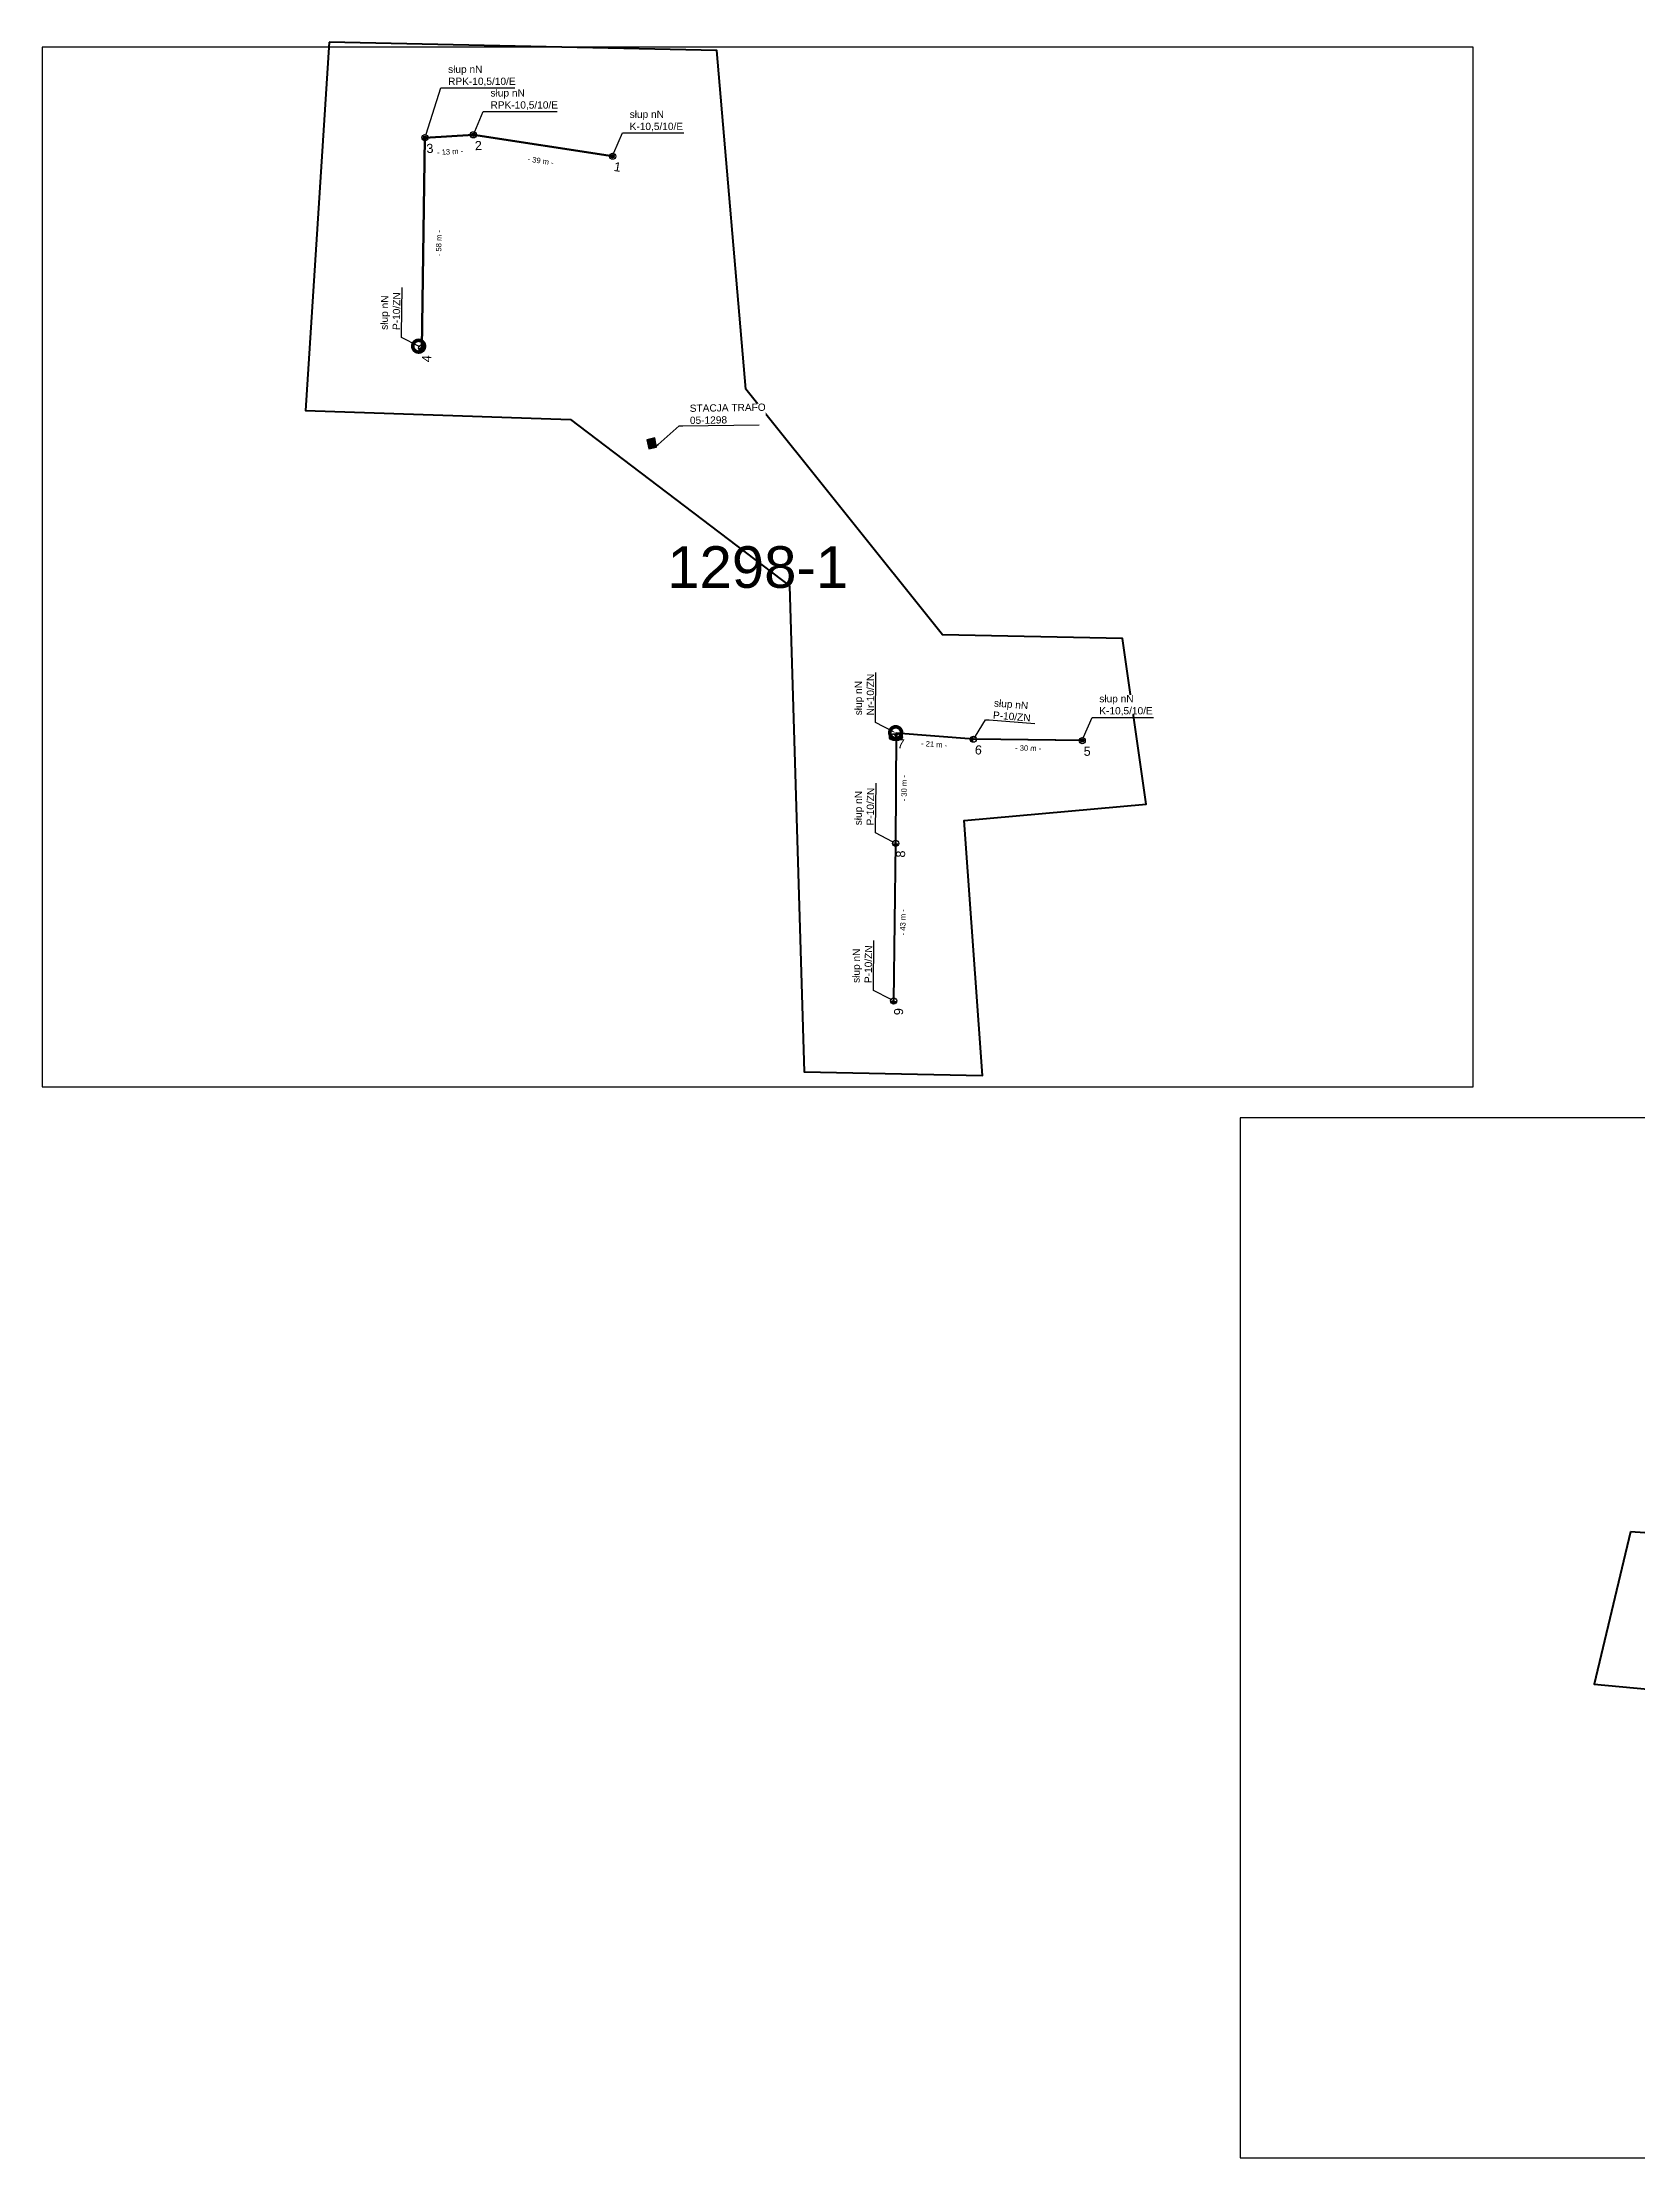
# Model space of a CAD drawing. Header units: metres. Extents: x 7532309 to 7535807, y 5784544 to 5785764.
# Drawn here: x 7532309 to 7532749, y 5784751 to 5785334 of the extents above; entities that cross this region are included whole.
import ezdxf
from ezdxf import colors
from ezdxf.entities.mleader import LeaderData, LeaderLine
from ezdxf.enums import TextEntityAlignment as Align
from ezdxf.math import Vec2, Vec3

# ---------------------------------------------------------------- set-up
doc = ezdxf.new("R2010")
doc.units = ezdxf.units.M
for name, color, linetype, lineweight in [('!tele', 30, 'Continuous', 40), ('!trafo', 6, 'Continuous', 50), ('!trafo_1111', 6, 'Continuous', 50), ('!trafo_1298', 6, 'Continuous', 50), ('_MM LINIA Sn', 40, 'Continuous', 30)]:
    doc.layers.add(name, color=color, linetype=linetype, lineweight=lineweight)
for name, color, linetype in [('!wymiary', 7, 'Continuous'), ('_MM mufy', 3, 'Continuous'), ('_MM opisy', 7, 'Continuous'), ('_MM slupy', 5, 'Continuous'), ('_mm trafo', 3, 'Continuous'), ('_numery_05-1298_1', 7, 'Continuous')]:
    doc.layers.add(name, color=color, linetype=linetype)
doc.layers.add('_arkusze model', color=7, linetype='Continuous', lineweight=50, plot=False)
doc.layers.add('_kontrola_05-1298_1', color=8, linetype='Continuous', lineweight=50, plot=False)
doc.styles.get("Standard").update_dxf_attribs({"font": 'arial.ttf'})
doc.dimstyles.new('opis linie', dxfattribs={"dimtxt": 1.5, "dimasz": 0.18, "dimexe": 0.18, "dimexo": 0.0625, "dimgap": 2.5, "dimtad": 4, "dimdec": 0, "dimzin": 0, "dimdsep": 46, "dimtxsty": 'Standard', "dimcen": 0.09, "dimse1": 1, "dimse2": 1, "dimsd1": 1, "dimsd2": 1, "dimclrt": 256, "dimadec": 0, "dimazin": 0, "dimtfac": 1, "dimtdec": 0, "dimtofl": 0, "dimtmove": 0, "dimatfit": 3, "dimfxl": 1, "dimtfill": 1, "dimtolj": 1, "dimtzin": 0, "dimarcsym": 0})

# ---------------------------------------------------------------- blocks, each defined once
blk = doc.blocks.new('trafo')
at = {"layer": '_mm trafo'}
h = blk.add_hatch(color=256, dxfattribs=at)
h.dxf.hatch_style = 1
h.paths.add_polyline_path([(-1.15, 1.02), (-0.52, -1.51), (1.64, -0.96), (1.01, 1.59)])
at = {"layer": '_MM LINIA Sn', "color": 2, "lineweight": 60}
for p, q in [((0.58, 0.02), (-0.43, 0.9)), ((-0.32, -0.23), (0.58, 0.02)), ((0.58, -0.92), (-0.32, -0.23)), ((0.55, -0.72), (0.41, -0.9)), ((0.41, -0.9), (0.58, -0.92)), ((0.58, -0.92), (0.55, -0.72))]:
    blk.add_line(p, q, dxfattribs=at)
at = {"layer": '_mm trafo', "flags": 128}
blk.add_lwpolyline([(-0.52, -1.52), (1.64, -0.96), (0.98, 1.58), (-1.17, 0.99), (-0.52, -1.52)], close=True, dxfattribs=at)
blk = doc.blocks.new('ZN')
at = {"layer": '_MM slupy', "transparency": 33554687}
h = blk.add_hatch(color=256, dxfattribs=at)
h.dxf.hatch_style = 1
h.paths.add_polyline_path([(0, -0.86), (0, 0.86, 1)])
at = {"layer": '_MM slupy'}
blk.add_circle((0, 0), 0.857, dxfattribs=at)
blk = doc.blocks.new('*D119')
at = {"layer": 'Defpoints', "color": 0}
for p in [(7532414.74, 5785308.05), (7532415.74, 5785308.03), (7532413.84, 5785250.03)]:
    blk.add_point(p, dxfattribs=at)
at = {"layer": '!wymiary', "insert": (7532418.56, 5785278.97), "char_height": 1.5, "attachment_point": 5, "rotation": 89.11525, "bg_fill": 3, "box_fill_scale": 1.1, "bg_fill_color": 9, "bg_fill_true_color": 13158600, "bg_fill_transparency": 0}
blk.add_mtext('\\A1;- 58 m -', dxfattribs=at)
blk = doc.blocks.new('*D120')
at = {"layer": 'Defpoints', "color": 0}
for p in [(7532414.74, 5785308.05), (7532428.12, 5785308.84)]:
    blk.add_point(p, dxfattribs=at)
at = {"layer": '!wymiary', "insert": (7532421.68, 5785304.19), "char_height": 1.5, "attachment_point": 5, "rotation": 3.37901, "bg_fill": 3, "box_fill_scale": 1.1, "bg_fill_color": 9, "bg_fill_true_color": 13158600, "bg_fill_transparency": 0}
blk.add_mtext('\\A1;- 13 m -', dxfattribs=at)
at = {"layer": 'Defpoints', "color": 0}
blk.add_point((7532428.18, 5785307.84), dxfattribs=at)
blk = doc.blocks.new('*D121')
at = {"layer": 'Defpoints', "color": 0}
for p in [(7532428.12, 5785308.84), (7532466.37, 5785301.95), (7532466.52, 5785302.94)]:
    blk.add_point(p, dxfattribs=at)
at = {"layer": '!wymiary', "insert": (7532446.67, 5785301.67), "char_height": 1.5, "attachment_point": 5, "rotation": 351.26505, "bg_fill": 3, "box_fill_scale": 1.1, "bg_fill_color": 9, "bg_fill_true_color": 13158600, "bg_fill_transparency": 0}
blk.add_mtext('\\A1;- 39 m -', dxfattribs=at)
blk = doc.blocks.new('*D122')
at = {"layer": 'Defpoints', "color": 0}
for p in [(7532566.11, 5785142.11), (7532566.12, 5785143.11), (7532596.38, 5785141.73)]:
    blk.add_point(p, dxfattribs=at)
at = {"layer": '!wymiary', "insert": (7532581.22, 5785139.65), "char_height": 1.5, "attachment_point": 5, "rotation": 359.28268, "bg_fill": 3, "box_fill_scale": 1.1, "bg_fill_color": 9, "bg_fill_true_color": 13158600, "bg_fill_transparency": 0}
blk.add_mtext('\\A1;- 30 m -', dxfattribs=at)
blk = doc.blocks.new('*D123')
at = {"layer": 'Defpoints', "color": 0}
for p in [(7532544.82, 5785144.81), (7532544.74, 5785143.81), (7532566.11, 5785142.11)]:
    blk.add_point(p, dxfattribs=at)
at = {"layer": '!wymiary', "insert": (7532555.25, 5785140.71), "char_height": 1.5, "attachment_point": 5, "rotation": 355.45165, "bg_fill": 3, "box_fill_scale": 1.1, "bg_fill_color": 9, "bg_fill_true_color": 13158600, "bg_fill_transparency": 0}
blk.add_mtext('\\A1;- 21 m -', dxfattribs=at)
blk = doc.blocks.new('*D124')
at = {"layer": 'Defpoints', "color": 0}
for p in [(7532544.74, 5785143.81), (7532543.64, 5785113.38), (7532544.64, 5785113.38)]:
    blk.add_point(p, dxfattribs=at)
at = {"layer": '!wymiary', "insert": (7532546.96, 5785128.59), "char_height": 1.5, "attachment_point": 5, "rotation": 89.81359, "bg_fill": 3, "box_fill_scale": 1.1, "bg_fill_color": 9, "bg_fill_true_color": 13158600, "bg_fill_transparency": 0}
blk.add_mtext('\\A1;- 30 m -', dxfattribs=at)
blk = doc.blocks.new('*D125')
at = {"layer": 'Defpoints', "color": 0}
for p in [(7532544.64, 5785113.38), (7532543.08, 5785069.91), (7532544.08, 5785069.9)]:
    blk.add_point(p, dxfattribs=at)
at = {"layer": '!wymiary', "insert": (7532546.63, 5785091.61), "char_height": 1.5, "attachment_point": 5, "rotation": 89.2621, "bg_fill": 3, "box_fill_scale": 1.1, "bg_fill_color": 9, "bg_fill_true_color": 13158600, "bg_fill_transparency": 0}
blk.add_mtext('\\A1;- 43 m -', dxfattribs=at)
blk = doc.blocks.new('E')
at = {"layer": '_MM slupy'}
h = blk.add_hatch(color=256, dxfattribs=at)
h.dxf.hatch_style = 1
h.paths.add_polyline_path([(0.27, 0.37, 1), (-0.27, -0.37, 1)])
for radius in [0.857, 0.457]:
    blk.add_circle((0, 0), radius, dxfattribs=at)
blk = doc.blocks.new('R')
at = {"layer": '_MM slupy', "transparency": 33554687}
h = blk.add_hatch(color=256, dxfattribs=at)
h.dxf.hatch_style = 1
h.paths.add_polyline_path([(-0.93, -0.86), (-0.93, 0.86, 1)])
h = blk.add_hatch(color=256, dxfattribs=at)
h.dxf.hatch_style = 1
h.paths.add_polyline_path([(0.93, 0.86), (0.93, -0.86, 1)])
at = {"layer": '_MM slupy'}
for points in [[(-0.93, 0.86), (0.93, 0.86)], [(-0.93, -0.86), (0.93, -0.86)]]:
    blk.add_lwpolyline(points, dxfattribs=at)
for centre in [(-0.93, 0), (0.93, 0)]:
    blk.add_circle(centre, 0.857, dxfattribs=at)
blk = doc.blocks.new('mufa')
at = {"layer": '_MM mufy'}
h = blk.add_hatch(color=256, dxfattribs=at)
h.dxf.hatch_style = 1
h.paths.add_polyline_path([(2.15, 0.12, 1), (-2.1, -0.05, 1)])
h.paths.add_polyline_path([(-1.1, -0.01, -1), (1.15, 0.08, -1)], flags=16)
h.paths.add_polyline_path([(-0.83, 0, -1), (0.88, 0.07, -1)], flags=0)
blk = doc.blocks.new('q')
at = {"layer": '_MM slupy'}
blk.add_blockref('ZN', (0, 0), dxfattribs=at)
at = {"layer": '_MM opisy'}
ml = blk.add_multileader_mtext('Standard', dxfattribs=at)
ml.set_content('\\pxql;słup nN\\PP-10/ZN', color=256)
ml.set_leader_properties()
ml.build(insert=Vec2(0, 0))
ml.multileader.update_dxf_attribs({"has_text_frame": 1, "text_left_attachment_type": 5, "text_right_attachment_type": 5, "dogleg_length": 1, "arrow_head_size": 1})
ctx = ml.context
ctx.base_point, ctx.char_height, ctx.arrow_head_size, ctx.landing_gap_size, ctx.plane_origin = Vec3(3.86, 5.63), 2, 1, 1, Vec3(1.72, -1.42)
ctx.left_attachment, ctx.right_attachment = 5, 5
notes = []
notes.append((ctx, [(0, (1, 1, 0), (2.86, 5.63), (1, 0), 1, [(0, [(0, 0)], 0, [])])]))
ctx.mtext.insert, ctx.mtext.flow_direction = Vec3(4.86, 11.44), 5
ctx.mtext.has_bg_fill, ctx.mtext.bg_color, ctx.mtext.bg_scale_factor, ctx.mtext.bg_transparency, ctx.mtext.use_window_bg_color = 1, -1023410175, 1, 0, 1
for ctx, leaders in notes:
    for number, flags, end, landing, length, lines in leaders:
        leader = LeaderData()
        leader.index, (leader.has_last_leader_line, leader.has_dogleg_vector, leader.attachment_direction) = number, flags
        leader.last_leader_point, leader.dogleg_vector, leader.dogleg_length = Vec3(end), Vec3(landing), length
        for number, points, colour, breaks in lines:
            line = LeaderLine()
            line.index, line.vertices, line.color, line.breaks = number, Vec3.list(points), colors.encode_raw_color(colour), breaks
            leader.lines.append(line)
        ctx.leaders.append(leader)

msp = doc.modelspace()

# ---------------------------------------------------------------- linework, layer by layer
at = {"layer": '!tele'}
for points in [[(7532413.84, 5785250.03), (7532414.74, 5785308.05), (7532428.12, 5785308.84), (7532466.52, 5785302.94)], [(7532596.38, 5785141.73), (7532566.11, 5785142.11), (7532544.74, 5785143.81), (7532544.64, 5785113.38), (7532544.08, 5785069.9)]]:
    msp.add_lwpolyline(points, dxfattribs=at)
at = {"layer": '!trafo_1111'}
msp.add_lwpolyline([(7532747.43, 5784923.43), (7532737.38, 5784881.47), (7533236.59, 5784835.01), (7533242.86, 5784889)], close=True, dxfattribs=at)
at = {"layer": '!trafo_1298'}
msp.add_lwpolyline([(7532388.34, 5785334.36), (7532381.76, 5785232.82), (7532454.9, 5785230.3), (7532515.35, 5785184.45), (7532519.37, 5785050.35), (7532568.59, 5785049.35), (7532563.56, 5785119.66), (7532613.79, 5785124.18), (7532607.26, 5785169.88), (7532557.54, 5785170.89), (7532503.3, 5785238.69), (7532495.26, 5785332.1)], close=True, dxfattribs=at)
at = {"layer": 'Defpoints', "color": 4}
msp.add_lwpolyline([(7532639.75, 5784750.81), (7533034.6, 5784750.81), (7533034.6, 5785037.67), (7532639.75, 5785037.67)], close=True, dxfattribs=at)

# ---------------------------------------------------------------- block references
at = {"layer": '_arkusze model', "rotation": 357.3066721443945}
msp.add_blockref('trafo', (7532477.09, 5785223.7), dxfattribs=at)

# ---------------------------------------------------------------- texts
at = {"layer": 'Defpoints', "color": 4}
msp.add_text('1298-1', height=11.474, dxfattribs=at).set_placement((7532506.57, 5785189.61), align=Align.MIDDLE_CENTER)

# ---------------------------------------------------------------- next in the draw order: block references
for p, rotation in [((7532413.84, 5785250.03), 89.11525442892959), ((7532566.11, 5785142.11), 355.451654834677), ((7532544.64, 5785113.38), 89.26210067739439), ((7532544.08, 5785069.9), 89.26210067739439)]:
    msp.add_blockref('q', p, dxfattribs=dict(rotation=rotation))

# ---------------------------------------------------------------- next in the draw order: leaders
at = {"layer": '_mm trafo', "color": 3}
ml = msp.add_multileader_mtext('Standard', dxfattribs=at)
ml.set_content('STACJA TRAFO\\P05-1298', color=3)
ml.set_leader_properties()
ml.build(insert=Vec2(0, 0))
ml.multileader.update_dxf_attribs({"has_text_frame": 1, "text_left_attachment_type": 5, "text_right_attachment_type": 5, "dogleg_length": 1, "arrow_head_size": 1.5})
ctx = ml.context
ctx.base_point, ctx.char_height, ctx.arrow_head_size, ctx.plane_origin, ctx.plane_x_axis, ctx.plane_y_axis = Vec3(7532485.88, 5785228.56), 2, 1.5, Vec3(7532481.23, 5785191.61), Vec3(0.999891, 0.014731), Vec3(-0.014731, 0.999891)
ctx.left_attachment, ctx.right_attachment, ctx.attachment_type = 5, 5, 2
notes = []
notes.append((ctx, [(0, (1, 1, 0), (7532484.88, 5785228.54), (0.999891, 0.014731), 1, [(0, [(7532478, 5785222.42)], 0, [])])]))
ctx.mtext.insert, ctx.mtext.text_direction, ctx.mtext.rotation, ctx.mtext.flow_direction = Vec3(7532487.8, 5785234.41), Vec3(0.999891, 0.014731), 6.129723, 5
ctx.mtext.has_bg_fill, ctx.mtext.bg_color, ctx.mtext.bg_scale_factor, ctx.mtext.bg_transparency, ctx.mtext.use_window_bg_color = 1, -1073741824, 1, 0, 1
for ctx, leaders in notes:
    for number, flags, end, landing, length, lines in leaders:
        leader = LeaderData()
        leader.index, (leader.has_last_leader_line, leader.has_dogleg_vector, leader.attachment_direction) = number, flags
        leader.last_leader_point, leader.dogleg_vector, leader.dogleg_length = Vec3(end), Vec3(landing), length
        for number, points, colour, breaks in lines:
            line = LeaderLine()
            line.index, line.vertices, line.color, line.breaks = number, Vec3.list(points), colors.encode_raw_color(colour), breaks
            leader.lines.append(line)
        ctx.leaders.append(leader)

# ---------------------------------------------------------------- next in the draw order: dimensions: what is measured, and where the dimension line sits
at = {"layer": '!wymiary'}
for p1, p2, picture, middle in [((7532413.84, 5785250.03), (7532414.74, 5785308.05), '*D119', (7532418.56, 5785278.97)), ((7532596.38, 5785141.73), (7532566.11, 5785142.11), '*D122', (7532581.22, 5785139.65))]:
    dim = msp.add_aligned_dim(p1=p1, p2=p2, distance=-1, dimstyle='opis linie', override={"dimpost": '- <> m -'}, dxfattribs=at)
    dim.commit()
    dim.dimension.update_dxf_attribs({"geometry": picture, "text_midpoint": middle})

# ---------------------------------------------------------------- next in the draw order: block references
msp.add_blockref('mufa', (7532412.98, 5785250.5))

# ---------------------------------------------------------------- next in the draw order: texts
at = {"layer": '_numery_05-1298_1', "color": 7}
msp.add_text('4', height=2.5, rotation=89.11525, dxfattribs=at).set_placement((7532415.21, 5785247.08), align=Align.MIDDLE_CENTER)

# ---------------------------------------------------------------- next in the draw order: dimensions: what is measured, and where the dimension line sits
at = {"layer": '!wymiary'}
for p1, p2, picture, middle in [((7532414.74, 5785308.05), (7532428.12, 5785308.84), '*D120', (7532421.68, 5785304.19)), ((7532566.11, 5785142.11), (7532544.74, 5785143.81), '*D123', (7532555.25, 5785140.71))]:
    dim = msp.add_aligned_dim(p1=p1, p2=p2, distance=-1, dimstyle='opis linie', override={"dimpost": '- <> m -'}, dxfattribs=at)
    dim.commit()
    dim.dimension.update_dxf_attribs({"geometry": picture, "text_midpoint": middle})

# ---------------------------------------------------------------- next in the draw order: leaders
at = {"layer": '_MM opisy'}
ml = msp.add_multileader_mtext('Standard', dxfattribs=at)
ml.set_content('\\pxql;słup nN\\PK-10,5/10/E', color=256)
ml.set_leader_properties()
ml.build(insert=Vec2(0, 0))
ml.multileader.update_dxf_attribs({"has_text_frame": 1, "text_left_attachment_type": 5, "text_right_attachment_type": 5, "dogleg_length": 1, "arrow_head_size": 1})
ctx = ml.context
ctx.base_point, ctx.char_height, ctx.arrow_head_size, ctx.landing_gap_size, ctx.plane_origin = Vec3(7532599.84, 5785148.14), 2, 1, 1, Vec3(7532597.85, 5785140.31)
ctx.left_attachment, ctx.right_attachment = 5, 5
notes = []
notes.append((ctx, [(0, (1, 1, 0), (7532598.84, 5785148.14), (1, 0), 1, [(0, [(7532596.13, 5785141.73), (7532598.84, 5785148.14)], 0, [])])]))
ctx.mtext.insert, ctx.mtext.flow_direction = Vec3(7532600.84, 5785154.3), 5
ctx.mtext.has_bg_fill, ctx.mtext.bg_color, ctx.mtext.bg_scale_factor, ctx.mtext.bg_transparency, ctx.mtext.use_window_bg_color = 1, -1023410175, 1, 0, 1
for ctx, leaders in notes:
    for number, flags, end, landing, length, lines in leaders:
        leader = LeaderData()
        leader.index, (leader.has_last_leader_line, leader.has_dogleg_vector, leader.attachment_direction) = number, flags
        leader.last_leader_point, leader.dogleg_vector, leader.dogleg_length = Vec3(end), Vec3(landing), length
        for number, points, colour, breaks in lines:
            line = LeaderLine()
            line.index, line.vertices, line.color, line.breaks = number, Vec3.list(points), colors.encode_raw_color(colour), breaks
            leader.lines.append(line)
        ctx.leaders.append(leader)

# ---------------------------------------------------------------- next in the draw order: linework, layer by layer
at = {"layer": '_kontrola_05-1298_1', "color": 8}
msp.add_lwpolyline([(7532596.13, 5785141.73), (7532566.11, 5785142.11)], dxfattribs=at)

# ---------------------------------------------------------------- next in the draw order: block references
msp.add_blockref('E', (7532596.13, 5785141.73))

# ---------------------------------------------------------------- next in the draw order: texts
at = {"layer": '_numery_05-1298_1', "color": 7}
for s, rotation, p in [('6', 355.45166, (7532567.48, 5785139.16)), ('5', 359.28268, (7532597.5, 5785138.79))]:
    msp.add_text(s, height=2.5, rotation=rotation, dxfattribs=at).set_placement(p, align=Align.MIDDLE_CENTER)

# ---------------------------------------------------------------- next in the draw order: dimensions: what is measured, and where the dimension line sits
at = {"layer": '!wymiary'}
for p1, p2, picture, middle in [((7532428.12, 5785308.84), (7532466.52, 5785302.94), '*D121', (7532446.67, 5785301.67)), ((7532544.74, 5785143.81), (7532544.64, 5785113.38), '*D124', (7532546.96, 5785128.59))]:
    dim = msp.add_aligned_dim(p1=p1, p2=p2, distance=-1, dimstyle='opis linie', override={"dimpost": '- <> m -'}, dxfattribs=at)
    dim.commit()
    dim.dimension.update_dxf_attribs({"geometry": picture, "text_midpoint": middle})

# ---------------------------------------------------------------- next in the draw order: dimensions: what is measured, and where the dimension line sits
dim = msp.add_aligned_dim(p1=(7532544.64, 5785113.38), p2=(7532544.08, 5785069.9), distance=-1, dimstyle='opis linie', override={"dimpost": '- <> m -'}, dxfattribs=at)
dim.commit()
dim.dimension.update_dxf_attribs({"geometry": '*D125', "text_midpoint": (7532546.63, 5785091.61)})

# ---------------------------------------------------------------- next in the draw order: leaders
at = {"layer": '_MM opisy'}
ml = msp.add_multileader_mtext('Standard', dxfattribs=at)
ml.set_content('\\pxql;słup nN\\PRPK-10,5/10/E', color=256)
ml.set_leader_properties()
ml.build(insert=Vec2(0, 0))
ml.multileader.update_dxf_attribs({"has_text_frame": 1, "text_left_attachment_type": 5, "text_right_attachment_type": 5, "dogleg_length": 1, "arrow_head_size": 1})
ctx = ml.context
ctx.base_point, ctx.char_height, ctx.arrow_head_size, ctx.landing_gap_size, ctx.plane_origin = Vec3(7532420.13, 5785321.78), 2, 1, 1, Vec3(7532416.46, 5785306.63)
ctx.left_attachment, ctx.right_attachment = 5, 5
notes = []
notes.append((ctx, [(0, (1, 1, 0), (7532419.13, 5785321.78), (1, 0), 1, [(0, [(7532414.74, 5785308.05), (7532419.13, 5785321.78)], 0, [])])]))
ctx.mtext.insert, ctx.mtext.flow_direction = Vec3(7532421.13, 5785327.94), 5
ctx.mtext.has_bg_fill, ctx.mtext.bg_color, ctx.mtext.bg_scale_factor, ctx.mtext.bg_transparency, ctx.mtext.use_window_bg_color = 1, -1023410175, 1, 0, 1
ml = msp.add_multileader_mtext('Standard', dxfattribs=at)
ml.set_content('\\pxql;słup nN\\PK-10,5/10/E', color=256)
ml.set_leader_properties()
ml.build(insert=Vec2(0, 0))
ml.multileader.update_dxf_attribs({"has_text_frame": 1, "text_left_attachment_type": 5, "text_right_attachment_type": 5, "dogleg_length": 1, "arrow_head_size": 1})
ctx = ml.context
ctx.base_point, ctx.char_height, ctx.arrow_head_size, ctx.landing_gap_size, ctx.plane_origin = Vec3(7532470.23, 5785309.35), 2, 1, 1, Vec3(7532468.24, 5785301.52)
ctx.left_attachment, ctx.right_attachment = 5, 5
notes.append((ctx, [(0, (1, 1, 0), (7532469.23, 5785309.35), (1, 0), 1, [(0, [(7532466.52, 5785302.94), (7532469.23, 5785309.35)], 0, [])])]))
ctx.mtext.insert, ctx.mtext.flow_direction = Vec3(7532471.23, 5785315.51), 5
ctx.mtext.has_bg_fill, ctx.mtext.bg_color, ctx.mtext.bg_scale_factor, ctx.mtext.bg_transparency, ctx.mtext.use_window_bg_color = 1, -1023410175, 1, 0, 1
ml = msp.add_multileader_mtext('Standard', dxfattribs=at)
ml.set_content('\\pxql;słup nN\\PNr-10/ZN', color=256)
ml.set_leader_properties()
ml.build(insert=Vec2(0, 0))
ml.multileader.update_dxf_attribs({"has_text_frame": 1, "text_left_attachment_type": 5, "text_right_attachment_type": 5, "dogleg_length": 1, "arrow_head_size": 1})
ctx = ml.context
ctx.base_point, ctx.char_height, ctx.arrow_head_size, ctx.landing_gap_size, ctx.plane_origin, ctx.plane_x_axis, ctx.plane_y_axis = Vec3(7532539.12, 5785147.69), 2, 1, 1, Vec3(7532546.16, 5785145.52), Vec3(0.003253, 0.999995), Vec3(-0.999995, 0.003253)
ctx.left_attachment, ctx.right_attachment = 5, 5
notes.append((ctx, [(0, (1, 1, 0), (7532539.11, 5785146.69), (0.003253, 0.999995), 1, [(0, [(7532544.74, 5785143.81)], 0, [])])]))
ctx.mtext.insert, ctx.mtext.text_direction, ctx.mtext.flow_direction = Vec3(7532533.32, 5785148.71), Vec3(0.003253, 0.999995), 5
ctx.mtext.has_bg_fill, ctx.mtext.bg_color, ctx.mtext.bg_scale_factor, ctx.mtext.bg_transparency, ctx.mtext.use_window_bg_color = 1, -1023410175, 1, 0, 1
for ctx, leaders in notes:
    for number, flags, end, landing, length, lines in leaders:
        leader = LeaderData()
        leader.index, (leader.has_last_leader_line, leader.has_dogleg_vector, leader.attachment_direction) = number, flags
        leader.last_leader_point, leader.dogleg_vector, leader.dogleg_length = Vec3(end), Vec3(landing), length
        for number, points, colour, breaks in lines:
            line = LeaderLine()
            line.index, line.vertices, line.color, line.breaks = number, Vec3.list(points), colors.encode_raw_color(colour), breaks
            leader.lines.append(line)
        ctx.leaders.append(leader)

# ---------------------------------------------------------------- next in the draw order: linework, layer by layer
at = {"layer": '_kontrola_05-1298_1', "color": 8}
for points in [[(7532414.74, 5785308.05), (7532413.84, 5785250.03)], [(7532544.74, 5785143.81), (7532544.64, 5785113.38)], [(7532566.11, 5785142.11), (7532544.74, 5785143.81)], [(7532544.64, 5785113.38), (7532544.08, 5785069.9)]]:
    msp.add_lwpolyline(points, dxfattribs=at)

# ---------------------------------------------------------------- next in the draw order: block references
at = {"layer": '!trafo'}
msp.add_blockref('R', (7532544.71, 5785142.71), dxfattribs=at)
for name, p in [('E', (7532414.74, 5785308.05)), ('E', (7532466.52, 5785302.94)), ('mufa', (7532544.63, 5785143.88))]:
    msp.add_blockref(name, p)

# ---------------------------------------------------------------- next in the draw order: texts
at = {"layer": '_numery_05-1298_1', "color": 7}
for s, rotation, p in [('3', 3.37901, (7532416.11, 5785305.1)), ('1', 351.26505, (7532467.89, 5785299.99)), ('7', -4.54835, (7532546.11, 5785140.86)), ('8', 89.81359, (7532546.01, 5785110.43)), ('9', 89.2621, (7532545.45, 5785066.95))]:
    msp.add_text(s, height=2.5, rotation=rotation, dxfattribs=at).set_placement(p, align=Align.MIDDLE_CENTER)

# ---------------------------------------------------------------- next in the draw order: leaders
at = {"layer": '_MM opisy'}
ml = msp.add_multileader_mtext('Standard', dxfattribs=at)
ml.set_content('\\pxql;słup nN\\PRPK-10,5/10/E', color=256)
ml.set_leader_properties()
ml.build(insert=Vec2(0, 0))
ml.multileader.update_dxf_attribs({"has_text_frame": 1, "text_left_attachment_type": 5, "text_right_attachment_type": 5, "dogleg_length": 1, "arrow_head_size": 1})
ctx = ml.context
ctx.base_point, ctx.char_height, ctx.arrow_head_size, ctx.landing_gap_size, ctx.plane_origin = Vec3(7532431.83, 5785315.25), 2, 1, 1, Vec3(7532429.84, 5785307.42)
ctx.left_attachment, ctx.right_attachment = 5, 5
notes = []
notes.append((ctx, [(0, (1, 1, 0), (7532430.83, 5785315.25), (1, 0), 1, [(0, [(7532428.12, 5785308.84), (7532430.83, 5785315.25)], 0, [])])]))
ctx.mtext.insert, ctx.mtext.flow_direction = Vec3(7532432.83, 5785321.41), 5
ctx.mtext.has_bg_fill, ctx.mtext.bg_color, ctx.mtext.bg_scale_factor, ctx.mtext.bg_transparency, ctx.mtext.use_window_bg_color = 1, -1023410175, 1, 0, 1
for ctx, leaders in notes:
    for number, flags, end, landing, length, lines in leaders:
        leader = LeaderData()
        leader.index, (leader.has_last_leader_line, leader.has_dogleg_vector, leader.attachment_direction) = number, flags
        leader.last_leader_point, leader.dogleg_vector, leader.dogleg_length = Vec3(end), Vec3(landing), length
        for number, points, colour, breaks in lines:
            line = LeaderLine()
            line.index, line.vertices, line.color, line.breaks = number, Vec3.list(points), colors.encode_raw_color(colour), breaks
            leader.lines.append(line)
        ctx.leaders.append(leader)

# ---------------------------------------------------------------- next in the draw order: linework, layer by layer
at = {"layer": '_kontrola_05-1298_1', "color": 8}
for points in [[(7532428.12, 5785308.84), (7532414.74, 5785308.05)], [(7532466.52, 5785302.94), (7532428.12, 5785308.84)]]:
    msp.add_lwpolyline(points, dxfattribs=at)
at = {"layer": 'Defpoints', "color": 4}
msp.add_lwpolyline([(7532309.14, 5785046.18), (7532703.99, 5785046.18), (7532703.99, 5785333.04), (7532309.14, 5785333.04)], close=True, dxfattribs=at)

# ---------------------------------------------------------------- next in the draw order: block references
msp.add_blockref('E', (7532428.12, 5785308.84))

# ---------------------------------------------------------------- next in the draw order: texts
at = {"layer": '_numery_05-1298_1', "color": 7}
msp.add_text('2', height=2.5, rotation=3.37901, dxfattribs=at).set_placement((7532429.49, 5785305.89), align=Align.MIDDLE_CENTER)

doc.saveas('drawing.dxf')
